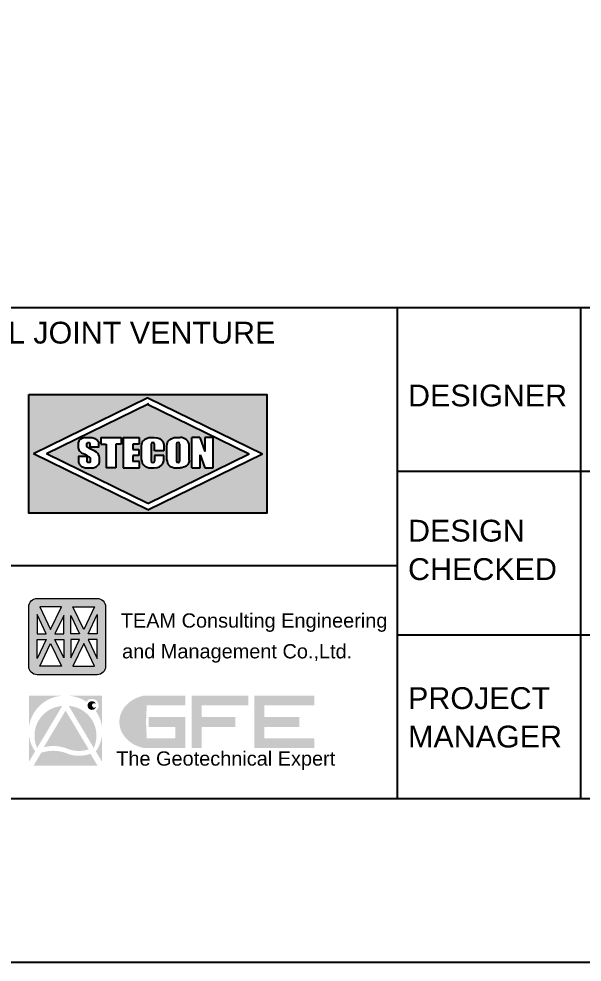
# Model space of a CAD drawing. Header units: millimetres. Extents: x 0 to 420, y 0 to 297.
# Drawn here: x 190.65 to 216.48, y 0 to 43.24 of the extents above; entities that cross this region are included whole.
import ezdxf
from ezdxf.enums import TextEntityAlignment as Align

# ---------------------------------------------------------------- set-up
doc = ezdxf.new("R2010")
doc.units = ezdxf.units.MM
for name, color, linetype in [('CVA-C2-P-PP00-TBKA1 (WD)$0$CVA-E2-P-OR00-TBKA1D$0$CVA-E2-P-OR00-TBKA1$0$CVA010-FRAME-LINE_2', 2, 'Continuous'), ('CVA-C2-P-PP00-TBKA1 (WD)$0$CVA-E2-P-OR00-TBKA1D$0$CVA-E2-P-OR00-TBKA1$0$CVT010-FRAME-LINE_1', 1, 'Continuous'), ('CVA-C2-P-PP00-TBKA1 (WD)$0$CVA-E2-P-OR00-TBKA1D$0$CVA-E2-P-OR00-TBKA1$0$CVT010-FRAME-LINE_10', 10, 'Continuous'), ('CVA-C2-P-PP00-TBKA1 (WD)$0$CVA-E2-P-OR00-TBKA1D$0$CVA-E2-P-OR00-TBKA1$0$CVT010-FRAME-LINE_3', 3, 'Continuous'), ('CVA-C2-P-PP00-TBKA1 (WD)$0$CVA-E2-P-OR00-TBKA1D$0$CVA-E2-P-OR00-TBKA1$0$CVT010-FRAME-LINE_7', 7, 'Continuous'), ('CVA-C2-P-PP00-TBKA1 (WD)$0$CVA-E2-P-OR00-TBKA1D$0$CVA-E2-P-OR00-TBKA1$0$CVT010-FRAME-LOGO', 7, 'Continuous'), ('CVA-C2-P-PP00-TBKA1 (WD)$0$CVA-E2-P-OR00-TBKA1D$0$CVA-E2-P-OR00-TBKA1$0$Xref-Title Block$0$7', 7, 'Continuous'), ('CVA-C2-P-PP00-TBKA1 (WD)$0$CVT010-FRAME-LINE_2', 2, 'Continuous')]:
    doc.layers.add(name, color=color, linetype=linetype)
doc.styles.add('CVA-C2-P-PP00-TBKA1 (WD)$0$CVA-E2-P-OR00-TBKA1D$0$Arial', font='arial.ttf')
doc.styles.add('CVA-C2-P-PP00-TBKA1 (WD)$0$CVA-E2-P-OR00-TBKA1D$0$CVA-E2-P-OR00-TBKA1$0$TITLE1', font='arial.ttf')

# ---------------------------------------------------------------- blocks, each defined once
blk = doc.blocks.new('CVA-C2-P-PP00-TBKA1 (WD)$0$CVA-E2-P-OR00-TBKA1D$0$CVA-E2-P-OR00-TBKA1$0$A$C4CF5538A')
at = {"linetype": 'Continuous', "lineweight": 0}
h = blk.add_hatch(color=2, dxfattribs=at)
h.paths.add_polyline_path([(-7.1904576490723, 4.016306337769301, 0.4142135623730951), (-8.077055044732504, 3.129708942109076), (-8.077055044732504, -3.129708942109016, 0.4142135623730951), (-7.190457649072357, -4.016306337769176), (-0.8865902091563385, -4.016306337769176, 0.4142135623730951), (7.186503637512942e-06, -3.129708942109229), (7.186503637512942e-06, 3.129708942109296, 0.4142135623730951), (-0.8865902091564521, 4.016306337769301)])
h.paths.add_polyline_path([(-4.407939510640063, 2.222240381148247), (-4.407939510640063, 0.2955324652257261), (-5.345552245002352, 0.2955324652257261)], flags=16)
h.paths.add_polyline_path([(-3.453381562658535, 3.129708942109133), (-1.155406558062339, 3.129708942109133), (-2.287529269679453, 0.7339897295410793)], flags=16)
h.paths.add_polyline_path([(-7.1904576490723, 2.315163399460083), (-6.236059471802889, 0.2955324652257261), (-7.1904576490723, 0.2955324652257261)], flags=16)
h.paths.add_polyline_path([(-3.66910834759733, 2.222240381148247), (-2.731495613226059, 0.2955324652257261), (-3.66910834759733, 0.2955324652257261)], flags=16)
h.paths.add_polyline_path([(-5.345552245002352, -0.2955324652171569), (-4.407939510640063, -0.2955324652171569), (-4.407939510640063, -2.22224038113967)], flags=16)
h.paths.add_polyline_path([(-6.236059471802889, -0.2955324652171569), (-7.1904576490723, -2.315163399459969), (-7.1904576490723, -0.2955324652171569)], flags=16)
h.paths.add_polyline_path([(-3.66910834759733, -0.2955324652171569), (-2.731495613226059, -0.2955324652171569), (-3.66910834759733, -2.22224038113967)], flags=16)
h.paths.add_polyline_path([(-5.789518588549015, -0.7339897295324107), (-4.623666295578801, -3.129708942109119), (-6.921641300166186, -3.129708942109119)], flags=16)
h.paths.add_polyline_path([(-0.8865902091563385, 2.315163399460083), (-0.8865902091563385, 0.2955324652257261), (-1.840988386426091, 0.2955324652257261)], flags=16)
h.paths.add_polyline_path([(-1.840988386426091, -0.2955324652171569), (-0.8865902091563385, -0.2955324652171569), (-0.8865902091563385, -2.315163399459969)], flags=16)
h.paths.add_polyline_path([(-2.287529269679453, -0.7339897295324107), (-1.155406558062339, -3.129708942109119), (-3.453381562658535, -3.129708942109119)], flags=16)
h.paths.add_polyline_path([(-4.623666295578801, 3.129708942109133), (-6.921641300166186, 3.129708942109133), (-5.789518588549015, 0.7339897295410793)], flags=16)
at = {"color": 174, "linetype": 'Continuous', "lineweight": 0}
blk.add_lwpolyline([(-7.190464835575824, 4.016306337769301), (-0.8865973956598623, 4.016306337769301, -0.414213562373095), (5.684341886080801e-14, 3.129708942109119), (5.684341886080801e-14, -3.129708942109119, -0.414213562373095), (-0.8865973956598623, -4.016306337769183), (-7.190464835575824, -4.016306337769183, -0.414213562373095), (-8.077062231236141, -3.129708942109119), (-8.077062231236141, 3.129708942109119, -0.4142135623730955)], format="xyb", close=True, dxfattribs=at)
for points in [[(-5.789525775052653, 0.7339897295410793), (-4.623673482082324, 3.129708942109119), (-6.921648486669824, 3.129708942109119)], [(-2.287536456182977, 0.7339897295410793), (-3.453388749162173, 3.129708942109119), (-1.155413744565976, 3.129708942109119)], [(-7.190464835575824, 0.2955324652257261), (-6.236066658306527, 0.2955324652257261), (-7.190464835575824, 2.315163399460083)], [(-4.407946697143586, 2.222240381148247), (-5.345559431505933, 0.2955324652257261), (-4.407946697143586, 0.2955324652257261)], [(-3.669115534100854, 2.222240381148247), (-2.73150279972981, 0.2955324652257261), (-3.669115534100854, 0.2955324652257261)], [(-0.8865973956598623, 0.2955324652257261), (-1.840995572929728, 0.2955324652257261), (-0.8865973956598623, 2.315163399460083)], [(-7.190464835575824, -0.295532465217164), (-6.236066658306527, -0.295532465217164), (-7.190464835575824, -2.315163399459976)], [(-5.789525775052653, -0.7339897295324107), (-4.623673482082324, -3.129708942109119), (-6.921648486669824, -3.129708942109119)], [(-4.407946697143586, -2.222240381139677), (-5.345559431505933, -0.295532465217164), (-4.407946697143586, -0.295532465217164)], [(-3.669115534100854, -2.222240381139677), (-2.73150279972981, -0.295532465217164), (-3.669115534100854, -0.295532465217164)], [(-2.287536456182977, -0.7339897295324107), (-3.453388749162173, -3.129708942109119), (-1.155413744565976, -3.129708942109119)], [(-0.8865973956598623, -0.295532465217164), (-1.840995572929728, -0.295532465217164), (-0.8865973956598623, -2.315163399459976)]]:
    blk.add_lwpolyline(points, close=True, dxfattribs=at)
at = {"layer": 'CVA-C2-P-PP00-TBKA1 (WD)$0$CVA-E2-P-OR00-TBKA1D$0$CVA-E2-P-OR00-TBKA1$0$CVA010-FRAME-LINE_2', "color": 2, "style": 'CVA-C2-P-PP00-TBKA1 (WD)$0$CVA-E2-P-OR00-TBKA1D$0$CVA-E2-P-OR00-TBKA1$0$TITLE1'}
for s, p in [('TEAM Consulting Engineering', (1.606730806969949, 0.9413572617123833)), ('and Management Co.,Ltd.', (1.740546509287412, -2.295509882038235))]:
    blk.add_text(s, height=1.5, dxfattribs=at).set_placement(p)
blk = doc.blocks.new('CVA-C2-P-PP00-TBKA1 (WD)$0$CVA-E2-P-OR00-TBKA1$0$A$C6A3C1ABC')
h = blk.add_hatch(color=251)
h.dxf.hatch_style = 1
h.paths.add_polyline_path([(-66.50157400052012, 66.3951714821194), (-66.50157400052012, 0), (66.50157400052012, 0), (66.50157400052012, 66.3951714821194)])
h.paths.add_polyline_path([(0, 64.47173165305776), (63.9753749306542, 33.1975857410597), (-7.105427357601002e-15, 1.923439829061692), (-63.97537493065374, 33.1975857410597)], flags=16)
h.paths.add_polyline_path([(-35.62147366701811, 42.18422836100291), (-35.0367397781888, 42.35262027619797), (-31.69374644884645, 42.35262027619797), (-31.22722003908211, 42.25274176937), (-30.48608244357229, 42.09407183162512), (-29.6943468979498, 41.77554412089955), (-28.81683308159517, 41.23176070900945), (-27.7884101169384, 40.31844261735682), (-27.37292091388554, 39.17689040350052), (-27.37292091388554, 37.05434610251888), (-32.40297459095473, 37.05434610251888), (-32.40297459095473, 38.8625487033782), (-32.55918868519529, 39.21016236338927), (-32.75800696902752, 39.44426929637405), (-33.55327934379966, 39.44426929637405), (-33.81600277118287, 39.23853904514579), (-34.02192162652091, 38.94058443990735), (-34.02192162652091, 37.4836084848971), (-33.86570753228034, 37.14308913362657), (-33.35176114123623, 36.70535360949981), (-32.85020031486829, 36.42575295140722), (-31.8703115598337, 35.87950307230567), (-30.75482211988997, 35.33867350176941), (-29.68262517472293, 34.74985860003294), (-28.65935189736637, 34.07469964331597), (-27.92721954458011, 33.39205858072609), (-27.21191588278677, 32.23002553872241), (-26.99233073751793, 31.16258575893391), (-26.99233073751793, 28.54324045380099), (-27.25440312706815, 27.8002015091402), (-27.63688709339385, 27.19161752833346), (-28.25608872001884, 26.51077970651113), (-28.7500583518949, 26.19920843130988), (-30.08911990186153, 25.54659449249311), (-30.90330133707219, 25.35835084090934), (-34.9426138629694, 25.35835084090933), (-35.89882338945517, 25.6980257238165), (-36.92796460531684, 26.06360817443022), (-37.71928453309011, 26.68754085214761), (-38.1162392346755, 27.15725350226171), (-38.46332682162256, 27.5679588790606), (-38.72363775834492, 28.40342050194278), (-38.72363775834492, 31.64358337673844), (-33.92750821124719, 31.64358337673844), (-33.92750821124719, 28.91088651875265), (-33.853845866342, 28.69212965842677), (-33.73915140567715, 28.45854412172934), (-33.47888458133138, 28.31751126657156), (-32.57015593467122, 28.31751126657155), (-32.38929214864675, 28.41887872629849), (-32.26577521267473, 28.62161309254651), (-32.21318793593855, 28.85079151675325), (-32.21318793593855, 30.72070005434773), (-32.26159214248673, 30.88776095684556), (-32.47287369380683, 31.15627949158459), (-32.79185337443688, 31.44887065645208), (-33.28572604985084, 31.78632093367941), (-34.08382269917143, 32.33163949243974), (-35.20034496635206, 32.95585082217608), (-36.21531904327594, 33.45830605891518), (-37.40344753379433, 34.04648007789019), (-38.11393094048979, 34.80805389396805), (-38.96307517482546, 36.02737391192046), (-38.96307517482546, 39.36770432050503), (-38.2780992982148, 40.68920703073412), (-37.75105264385866, 41.25002838805472), (-36.68144425228355, 41.87897757887234)], flags=0)
h.paths.add_polyline_path([(-26.20418022988179, 42.35262027619797), (-14.83433686740364, 42.35262027619797), (-14.83433686740363, 38.56725308090341), (-17.82515979924074, 38.56725308090341), (-17.82515979924073, 25.35835084090934), (-23.21335729804468, 25.35835084090933), (-23.21335729804468, 38.56725308090341), (-26.20418022988179, 38.56725308090341)], flags=0)
h.paths.add_polyline_path([(-13.78180871826453, 42.35262027619797), (-4.915192133597877, 42.35262027619797), (-4.915192133597884, 38.56725308090341), (-8.393611219459217, 38.56725308090341), (-8.393611219459217, 35.69743923366912), (-5.142357943261231, 35.69743923366912), (-5.142357943261231, 32.33927207023919), (-8.393611219459217, 32.33927207023919), (-8.393611219459217, 28.9165377906599), (-4.648515324606713, 28.91653779065991), (-4.648515324606706, 25.35835084090933), (-13.78180871826453, 25.35835084090934)], flags=0)
h.paths.add_polyline_path([(-3.102839707022667, 39.51847159462994), (-2.726199109471942, 40.25759356697021), (-1.948035185613115, 41.130096940066), (-0.6576903798994351, 41.88046176314781), (0.6161378581300454, 42.28210232730368), (1.679579257112422, 42.35262027619797), (3.585102346835825, 42.35262027619797), (5.202839334280277, 42.14257308499344), (6.424392420252396, 41.68426104623443), (7.660755095808781, 40.92149230010165), (8.369949268969215, 40.10935609197676), (8.700767040948122, 39.31505611891153), (8.86713580592778, 38.49594681401513), (8.926258559416056, 37.87770192704097), (8.94110845858495, 37.04969834558746), (8.94110845858495, 34.95989472712529), (3.671408972084002, 34.95989472712529), (3.671408972084009, 38.64291445895515, 1), (1.894923710422972, 38.64291445895515), (1.894923710422972, 29.19123148301878, 1), (3.671408972084009, 29.19123148301878), (3.671408972084002, 32.29952977922841), (8.94110845858495, 32.29952977922841), (8.94110845858495, 29.98855414706672), (8.844471854556225, 28.97802803301034), (8.525014794538656, 27.88396390587193), (7.857655143433398, 26.91095547220516), (6.424392420252353, 26.02671007087291), (5.202839334280263, 25.56839803211387), (3.585102346835782, 25.35835084090934), (1.679579257112415, 25.35835084090934), (0.616137858130017, 25.44659349754279), (-0.9188110741417645, 25.86715787735205), (-1.723587917172601, 26.27351639183712), (-2.65175248715763, 27.13044641270305), (-3.10283970702266, 28.01566292364823), (-3.479236165386737, 29.43492668987), (-3.479236165386737, 37.78208255020314), (-3.371122054407799, 38.50686958217851)], flags=0)
h.paths.add_polyline_path([(10.95493579884123, 39.51847159462994), (11.33157639639239, 40.25759356697014), (12.10974032024932, 41.13009694006487), (13.4000851259649, 41.88046176314779), (14.6739133639944, 42.28210232730368), (15.73735476297679, 42.35262027619797), (17.94452893125937, 42.35262027619797), (19.00797033024127, 42.28210232730368), (19.96378361494497, 41.98073250723286), (21.17781831201211, 41.41745818031005), (22.27586067552825, 40.40368810557628), (22.72694789539449, 39.5184715946299), (23.10334435375808, 38.09920782840728), (23.10334435375808, 29.75205196807502), (22.99523024277913, 29.02726493609955), (22.72694789539446, 28.0156629236482), (22.3503072978433, 27.27654095130794), (21.54425060831037, 26.37276327804062), (20.68398280932067, 25.93838553980919), (19.9637836149451, 25.70847909702003), (19.0079703302413, 25.44659349754277), (17.9445289312593, 25.35835084090934), (15.73735476297686, 25.35835084090933), (14.67391336399441, 25.44659349754278), (13.13896443172263, 25.86715787735203), (12.33418758869176, 26.27351639183711), (11.40602301870587, 27.13044641270384), (10.95493579884126, 28.01566292364818), (10.57853934047761, 29.43492668987071), (10.57853934047761, 37.78208255020317), (10.68665345145655, 38.50686958217847)], flags=0)
h.paths.add_polyline_path([(15.95269921628733, 38.64291445895515, -1), (17.72918447794837, 38.64291445895515), (17.72918447794837, 29.19123148301878, -1), (15.95269921628733, 29.19123148301878)], flags=0)
h.paths.add_polyline_path([(24.63790517357165, 42.35262027619797), (29.02078845617643, 42.35262027619797), (31.8494383201496, 34.57688601826449), (31.8494383201496, 42.35262027619797), (36.48261066386249, 42.35262027619797), (36.48261066386249, 25.35835084090933), (31.84319109496253, 25.35835084090935), (29.17028149746149, 32.7059674513503), (29.17028149746149, 25.35835084090934), (24.63790517357165, 25.35835084090934)], flags=0)
h = blk.add_hatch(color=251)
h.dxf.hatch_style = 1
h.paths.add_polyline_path([(56.64809873947149, 33.1975857410597), (0, 60.88981744014471), (-56.64809873947168, 33.19758574105956), (-3.410605131648481e-13, 5.50535404197478)])
h.paths.add_polyline_path([(36.48261066386249, 25.35835084090934), (31.84319109496255, 25.35835084090934), (29.17028149746147, 32.70596745135032), (29.17028149746147, 25.35835084090934), (24.63790517357165, 25.35835084090934), (24.63790517357165, 42.35262027619797), (29.02078845617643, 42.35262027619797), (31.8494383201496, 34.57688601826453), (31.8494383201496, 42.35262027619797), (36.48261066386249, 42.35262027619797)], flags=16)
h.paths.add_polyline_path([(23.10334435375808, 29.75205196807497), (22.99523024277914, 29.02726493609957), (22.72694789539446, 28.01566292364822), (22.3503072978433, 27.27654095130794), (21.54425060831034, 26.37276327804063), (20.68398280932069, 25.93838553980919), (19.96378361494496, 25.70847909701995), (19.00797033024128, 25.44659349754278), (17.94452893125937, 25.35835084090934), (15.7373547629768, 25.35835084090934), (14.67391336399441, 25.44659349754278), (13.1389644317226, 25.86715787735204), (12.33418758869174, 26.27351639183713), (11.40602301870587, 27.13044641270384), (10.95493579884123, 28.01566292364822), (10.57853934047762, 29.4349266898707), (10.57853934047762, 37.78208255020314), (10.68665345145654, 38.50686958217844), (10.95493579884124, 39.51847159462995), (11.33157639639239, 40.25759356697018), (12.10974032024934, 41.1300969400649), (13.40008512596492, 41.88046176314779), (14.67391336399442, 42.28210232730368), (15.73735476297681, 42.35262027619797), (17.94452893125936, 42.35262027619797), (19.00797033024127, 42.28210232730368), (19.96378361494498, 41.98073250723287), (21.1778183120121, 41.41745818031005), (22.27586067552826, 40.40368810557626), (22.72694789539446, 39.51847159462994), (23.10334435375808, 38.09920782840727)], flags=16)
h.paths.add_polyline_path([(17.72918447794837, 29.19123148301878, -1), (15.95269921628733, 29.19123148301878), (15.95269921628733, 38.64291445895515, -1), (17.72918447794837, 38.64291445895515)], flags=0)
h.paths.add_polyline_path([(8.94110845858495, 32.29952977922841), (8.94110845858495, 29.98855414706679), (8.844471854556232, 28.97802803301039), (8.525014794538677, 27.88396390587197), (7.857655143433391, 26.91095547220516), (6.42439242025241, 26.02671007087293), (5.20283933428027, 25.56839803211386), (3.585102346835811, 25.35835084090934), (1.679579257112451, 25.35835084090934), (0.6161378581300383, 25.44659349754278), (-0.9188110741417788, 25.86715787735205), (-1.723587917172608, 26.27351639183712), (-2.651752487157623, 27.13044641270304), (-3.102839707022689, 28.01566292364823), (-3.479236165386745, 29.43492668987005), (-3.479236165386745, 37.7820825502031), (-3.371122054407799, 38.50686958217843), (-3.102839707022675, 39.5184715946299), (-2.726199109471992, 40.25759356697015), (-1.948035185613129, 41.130096940066), (-0.6576903798994209, 41.8804617631478), (0.6161378581300738, 42.28210232730368), (1.679579257112444, 42.35262027619797), (3.585102346835804, 42.35262027619797), (5.202839334280263, 42.14257308499344), (6.424392420252403, 41.68426104623443), (7.660755095808781, 40.92149230010165), (8.369949268969215, 40.10935609197676), (8.700767040948122, 39.31505611891154), (8.867135805927767, 38.4959468140151), (8.926258559416056, 37.87770192704087), (8.941108458584942, 37.04969834558776), (8.941108458584957, 34.95989472712529), (3.671408972084002, 34.95989472712529), (3.671408972084009, 38.64291445895515, 1), (1.894923710422972, 38.64291445895515), (1.894923710422972, 29.19123148301878, 1), (3.671408972084009, 29.19123148301878), (3.671408972084009, 32.29952977922841)], flags=16)
h.paths.add_polyline_path([(-4.648515324606706, 28.9165377906599), (-4.648515324606706, 25.35835084090934), (-13.78180871826454, 25.35835084090934), (-13.78180871826454, 42.35262027619797), (-4.915192133597884, 42.35262027619797), (-4.915192133597877, 38.56725308090341), (-8.39361121945921, 38.56725308090341), (-8.393611219459217, 35.69743923366912), (-5.142357943261239, 35.69743923366912), (-5.142357943261239, 32.33927207023919), (-8.393611219459224, 32.33927207023919), (-8.393611219459217, 28.9165377906599)], flags=16)
h.paths.add_polyline_path([(-14.83433686740364, 38.56725308090341), (-17.82515979924074, 38.56725308090341), (-17.82515979924075, 25.35835084090934), (-23.21335729804468, 25.35835084090934), (-23.2133572980447, 38.56725308090341), (-26.20418022988179, 38.56725308090341), (-26.20418022988179, 42.35262027619797), (-14.83433686740364, 42.35262027619797)], flags=16)
h.paths.add_polyline_path([(-26.99233073751793, 31.16258575893391), (-26.99233073751793, 28.543240453801), (-27.25440312706814, 27.8002015091402), (-27.63688709339391, 27.19161752833338), (-28.25608872001887, 26.51077970651114), (-28.75005835189502, 26.19920843130983), (-30.08911990186147, 25.54659449249312), (-30.90330133707221, 25.35835084090934), (-34.94261386296941, 25.35835084090934), (-35.89882338945517, 25.6980257238165), (-36.92796460531683, 26.06360817443022), (-37.71928453309006, 26.68754085214757), (-38.1162392346755, 27.15725350226171), (-38.46332682162254, 27.5679588790606), (-38.72363775834492, 28.40342050194275), (-38.72363775834492, 31.64358337673843), (-33.92750821124719, 31.64358337673843), (-33.92750821124719, 28.91088651875259), (-33.853845866342, 28.6921296584268), (-33.73915140567718, 28.45854412172935), (-33.47888458133137, 28.31751126657156), (-32.57015593467121, 28.31751126657156), (-32.38929214864675, 28.41887872629849), (-32.26577521267474, 28.62161309254651), (-32.21318793593855, 28.85079151675325), (-32.21318793593856, 30.72070005434771), (-32.26159214248673, 30.88776095684558), (-32.47287369380683, 31.15627949158457), (-32.79185337443688, 31.44887065645207), (-33.28572604985084, 31.78632093367941), (-34.08382269917135, 32.33163949243973), (-35.20034496635203, 32.95585082217605), (-36.21531904327594, 33.45830605891518), (-37.40344753379435, 34.0464800778902), (-38.11393094048978, 34.80805389396805), (-38.96307517482546, 36.02737391192046), (-38.96307517482546, 39.36770432050501), (-38.27809929821483, 40.68920703073415), (-37.75105264385867, 41.25002838805469), (-36.68144425228361, 41.87897757887232), (-35.62147366701811, 42.18422836100291), (-35.0367397781888, 42.35262027619797), (-31.69374644884645, 42.35262027619797), (-31.22722003908211, 42.25274176937), (-30.48608244357229, 42.09407183162512), (-29.6943468979498, 41.77554412089956), (-28.81683308159521, 41.23176070900947), (-27.78841011693841, 40.31844261735685), (-27.37292091388554, 39.17689040350053), (-27.37292091388555, 37.05434610251888), (-32.40297459095473, 37.05434610251888), (-32.40297459095471, 38.86254870337817), (-32.55918868519529, 39.21016236338929), (-32.75800696902752, 39.44426929637405), (-33.55327934379966, 39.44426929637405), (-33.81600277118288, 39.23853904514577), (-34.02192162652091, 38.94058443990738), (-34.02192162652091, 37.4836084848971), (-33.86570753228034, 37.14308913362657), (-33.35176114123624, 36.70535360949982), (-32.85020031486829, 36.42575295140722), (-31.87031155983372, 35.87950307230565), (-30.75482211988975, 35.33867350176936), (-29.68262517472294, 34.74985860003297), (-28.65935189736636, 34.07469964331597), (-27.9272195445801, 33.3920585807261), (-27.21191588278676, 32.23002553872236)], flags=16)
h = blk.add_hatch(color=251)
h.dxf.hatch_style = 1
h.paths.add_polyline_path([(17.72918447794837, 38.64291445895515, 1), (15.95269921628733, 38.64291445895515), (15.95269921628733, 29.19123148301878, 1), (17.72918447794837, 29.19123148301878)])
at = {"color": 1}
for p, q in [((0, 64.47173165305776), (-63.97537493065374, 33.1975857410597)), ((0, 64.47173165305776), (63.9753749306542, 33.1975857410597)), ((0.5349159467141362, 61.15130929363249), (-56.64809873947161, 33.19758574105958)), ((-0.5349159467141362, 61.15130929363249), (56.64809873947161, 33.19758574105964)), ((-26.20418022988179, 42.35262027619797), (-14.83433686740364, 42.35262027619797)), ((-26.20418022988179, 42.35262027619797), (-26.20418022988179, 38.56725308090341)), ((-14.83433686740364, 42.35262027619797), (-14.83433686740364, 38.56725308090341)), ((-13.78180871826453, 42.35262027619797), (-4.915192133597884, 42.35262027619797)), ((-13.78180871826453, 42.35262027619797), (-13.78180871826453, 25.35835084090934)), ((-4.915192133597884, 42.35262027619797), (-4.915192133597884, 38.56725308090341)), ((-0.339675426573649, 41.98073250723286), (0.6161378581300596, 42.28210232730368)), ((0.6161378581300596, 42.28210232730368), (1.679579257112437, 42.35262027619797)), ((1.679579257112437, 42.35262027619797), (3.585102346835811, 42.35262027619797)), ((3.585102346835811, 42.35262027619797), (5.20283933428027, 42.14257308499344)), ((5.20283933428027, 42.14257308499344), (6.424392420252389, 41.68426104623444)), ((13.71810007929071, 41.98073250723286), (14.67391336399442, 42.28210232730368)), ((14.67391336399442, 42.28210232730368), (15.73735476297679, 42.35262027619797)), ((15.73735476297679, 42.35262027619797), (17.94452893125936, 42.35262027619797)), ((19.00797033024128, 42.28210232730368), (17.94452893125936, 42.35262027619797)), ((19.96378361494499, 41.98073250723286), (19.00797033024128, 42.28210232730368)), ((24.63790517357165, 25.35835084090934), (24.63790517357165, 42.35262027619797)), ((29.02078845617643, 42.35262027619797), (24.63790517357165, 42.35262027619797)), ((29.02078845617643, 42.35262027619797), (31.8494383201496, 34.57688601826453)), ((36.48261066386249, 42.35262027619797), (31.8494383201496, 42.35262027619797)), ((31.8494383201496, 42.35262027619797), (31.8494383201496, 34.57688601826453)), ((36.48261066386249, 25.35835084090934), (36.48261066386249, 42.35262027619797)), ((-26.20418022988179, 38.56725308090341), (-23.21335729804468, 38.56725308090341)), ((-23.21335729804468, 38.56725308090341), (-23.21335729804468, 25.35835084090934)), ((-14.83433686740364, 38.56725308090341), (-17.82515979924074, 38.56725308090341)), ((-17.82515979924074, 38.56725308090341), (-17.82515979924074, 25.35835084090934)), ((-4.915192133597884, 38.56725308090341), (-8.393611219459217, 38.56725308090341)), ((-8.393611219459217, 38.56725308090341), (-8.393611219459217, 35.69743923366912)), ((-3.479236165386737, 37.78208255020314), (-3.371122054407806, 38.50686958217847)), ((-3.479236165386737, 29.75205196807497), (-3.479236165386737, 37.78208255020314)), ((-3.371122054407806, 38.50686958217847), (-3.102839707022667, 39.51847159462994)), ((-3.102839707022667, 39.51847159462994), (-2.726199109471963, 40.25759356697017)), ((-2.726199109471963, 40.25759356697017), (-2.335447114779072, 40.69571775001225)), ((-2.335447114779072, 40.69571775001225), (-1.723587917172608, 41.26061812644099)), ((-1.723587917172608, 41.26061812644099), (-1.059874620949358, 41.64658248875122)), ((-1.059874620949358, 41.64658248875122), (-0.339675426573649, 41.98073250723286)), ((1.894923710422972, 38.64291445895515), (1.894923710422972, 29.19123148301878)), ((3.671408972084009, 34.95989472712529), (3.671408972084009, 38.64291445895515)), ((6.424392420252389, 41.68426104623444), (7.660755095808781, 40.92149230010165)), ((7.660755095808781, 40.92149230010165), (8.190102853666303, 40.31530784862764)), ((8.190102853666303, 40.31530784862764), (8.42961252317673, 39.96610344588544)), ((8.42961252317673, 39.96610344588544), (8.612894884328853, 39.52603889416679)), ((8.612894884328853, 39.52603889416679), (8.760791513917866, 39.01952826344518)), ((8.760791513917866, 39.01952826344518), (8.867135805927774, 38.4959468140151)), ((8.867135805927774, 38.4959468140151), (8.926258559416056, 37.87770192704096)), ((8.926258559416056, 37.87770192704096), (8.94110845858495, 37.0496983455879)), ((8.94110845858495, 37.0496983455879), (8.94110845858495, 34.95989472712529)), ((10.57853934047762, 37.78208255020314), (10.68665345145655, 38.50686958217847)), ((10.57853934047762, 29.75205196807497), (10.57853934047762, 37.78208255020314)), ((10.68665345145655, 38.50686958217847), (10.95493579884123, 39.51847159462994)), ((10.95493579884123, 39.51847159462994), (11.33157639639239, 40.25759356697017)), ((11.33157639639239, 40.25759356697017), (11.72232839108483, 40.69571775001225)), ((11.72232839108483, 40.69571775001225), (12.33418758869175, 41.26061812644099)), ((12.33418758869175, 41.26061812644099), (12.997900884915, 41.64658248875122)), ((12.997900884915, 41.64658248875122), (13.71810007929071, 41.98073250723286)), ((15.95269921628733, 38.64291445895515), (15.95269921628733, 29.19123148301878)), ((17.72918447794837, 29.19123148301878), (17.72918447794837, 38.64291445895515)), ((17.72918447794837, 38.64291445895515), (17.72918447794837, 29.19123148301878)), ((20.6839828093207, 41.64658248875122), (19.96378361494499, 41.98073250723286)), ((21.34769610554395, 41.26061812644099), (20.6839828093207, 41.64658248875122)), ((21.95955530315132, 40.69571775001225), (21.34769610554395, 41.26061812644099)), ((22.3503072978433, 40.25759356697017), (21.95955530315132, 40.69571775001225)), ((22.72694789539446, 39.51847159462994), (22.3503072978433, 40.25759356697017)), ((22.99523024277914, 38.50686958217847), (22.72694789539446, 39.51847159462994)), ((23.10334435375808, 37.78208255020314), (22.99523024277914, 38.50686958217847)), ((23.10334435375808, 29.75205196807497), (23.10334435375808, 37.78208255020314)), ((0, 1.923439829061692), (-63.97537493065374, 33.1975857410597)), ((-4.547473508864641e-13, 5.50535404197484), (-56.64809873947161, 33.19758574105953)), ((-8.393611219459217, 35.69743923366912), (-5.142357943261231, 35.69743923366912)), ((-8.393611219459217, 32.33927207023919), (-8.393611219459217, 28.9165377906599)), ((-5.142357943261231, 32.33927207023919), (-8.393611219459217, 32.33927207023919)), ((-5.142357943261231, 35.69743923366912), (-5.142357943261231, 32.33927207023919)), ((0, 1.923439829061692), (63.9753749306542, 33.1975857410597)), ((-4.547473508864641e-13, 5.505354041974726), (56.64809873947161, 33.19758574105975)), ((8.94110845858495, 34.95989472712529), (3.671408972084009, 34.95989472712529)), ((8.94110845858495, 32.29952977922841), (3.671408972084009, 32.29952977922841)), ((3.671408972084009, 32.29952977922841), (3.671408972084009, 29.19123148301878)), ((8.94110845858495, 30.66127277151941), (8.94110845858495, 32.29952977922841)), ((29.17028149746147, 25.35835084090934), (29.17028149746147, 32.70596745135032)), ((29.17028149746147, 32.70596745135032), (31.84319109496255, 25.35835084090934)), ((-4.648515324606706, 28.9165377906599), (-8.393611219459217, 28.9165377906599)), ((-4.648515324606706, 25.35835084090934), (-4.648515324606706, 28.9165377906599)), ((-3.479236165386737, 29.75205196807497), (-3.371122054407806, 29.02726493609958)), ((-3.371122054407806, 29.02726493609958), (-3.102839707022667, 28.01566292364822)), ((-3.102839707022667, 28.01566292364822), (-2.726199109471963, 27.27654095130794)), ((-2.726199109471963, 27.27654095130794), (-2.335447114779527, 26.8384167682658)), ((-2.335447114779527, 26.8384167682658), (-1.723587917172608, 26.27351639183712)), ((6.424392420252389, 26.02671007087292), (7.660755095808781, 26.78947881700566)), ((7.660755095808781, 26.78947881700566), (8.190102853666303, 27.39566326847978)), ((8.190102853666303, 27.39566326847978), (8.42961252317673, 27.74486767122187)), ((8.42961252317673, 27.74486767122187), (8.612894884328853, 28.18493222294046)), ((8.612894884328853, 28.18493222294046), (8.760791513917866, 28.69144285366224)), ((8.760791513917866, 28.69144285366224), (8.867135805927319, 29.21502430309226)), ((8.867135805927319, 29.21502430309226), (8.926258559416056, 29.83326919006629)), ((8.926258559416056, 29.83326919006629), (8.94110845858495, 30.66127277151941)), ((10.57853934047762, 29.75205196807497), (10.68665345145655, 29.02726493609958)), ((10.68665345145655, 29.02726493609958), (10.95493579884123, 28.01566292364822)), ((10.95493579884123, 28.01566292364822), (11.33157639639194, 27.27654095130794)), ((11.33157639639194, 27.27654095130794), (11.72232839108483, 26.8384167682658)), ((11.72232839108483, 26.8384167682658), (12.33418758869175, 26.27351639183712)), ((21.95955530315132, 26.8384167682658), (21.34769610554395, 26.27351639183712)), ((22.3503072978433, 27.27654095130794), (21.95955530315132, 26.8384167682658)), ((22.72694789539446, 28.01566292364822), (22.3503072978433, 27.27654095130794)), ((22.99523024277914, 29.02726493609958), (22.72694789539446, 28.01566292364822)), ((23.10334435375808, 29.75205196807497), (22.99523024277914, 29.02726493609958)), ((-17.82515979924074, 25.35835084090934), (-23.21335729804468, 25.35835084090934)), ((-13.78180871826453, 25.35835084090934), (-4.648515324606706, 25.35835084090934)), ((-1.723587917172608, 26.27351639183712), (-1.059874620949358, 25.93838553980919)), ((-1.059874620949358, 25.93838553980919), (-0.339675426573649, 25.70847909701996)), ((-0.339675426573649, 25.70847909701996), (0.6161378581300596, 25.44659349754278)), ((0.6161378581300596, 25.44659349754278), (1.679579257112437, 25.35835084090934)), ((1.679579257112437, 25.35835084090934), (3.585102346835811, 25.35835084090934)), ((3.585102346835811, 25.35835084090934), (5.20283933428027, 25.56839803211386)), ((5.20283933428027, 25.56839803211386), (6.424392420252389, 26.02671007087292)), ((12.33418758869175, 26.27351639183712), (12.997900884915, 25.93838553980919)), ((12.997900884915, 25.93838553980919), (13.71810007929071, 25.70847909701996)), ((13.71810007929071, 25.70847909701996), (14.67391336399442, 25.44659349754278)), ((14.67391336399442, 25.44659349754278), (15.73735476297679, 25.35835084090934)), ((15.73735476297679, 25.35835084090934), (17.94452893125936, 25.35835084090934)), ((19.00797033024128, 25.44659349754278), (17.94452893125936, 25.35835084090934)), ((19.96378361494499, 25.70847909701996), (19.00797033024128, 25.44659349754278)), ((20.6839828093207, 25.93838553980919), (19.96378361494499, 25.70847909701996)), ((21.34769610554395, 26.27351639183712), (20.6839828093207, 25.93838553980919)), ((24.63790517357165, 25.35835084090934), (29.17028149746147, 25.35835084090934)), ((31.84319109496255, 25.35835084090934), (36.48261066386249, 25.35835084090934))]:
    blk.add_line(p, q, dxfattribs=at)
at = {"color": 253}
blk.add_lwpolyline([(-66.50157400052012, 66.3951714821194), (66.50157400052012, 66.3951714821194), (66.50157400052012, 0), (-66.50157400052012, 0)], close=True, dxfattribs=at)
at = {"color": 1}
for points in [[(-35.0367397781888, 42.35262027619797), (-35.62147366701811, 42.18422836100291), (-36.37850257399668, 41.96621885284964), (-37.10508088914321, 41.62987153029206), (-37.75105264385866, 41.25002838805472), (-38.15688726853568, 40.8181866845207), (-38.53007797401824, 40.20307238809261), (-38.93481891598003, 39.4222182441631), (-38.96307517482546, 39.23514734155191), (-38.96307517482546, 36.32681904315803), (-38.82546129231832, 36.02218973563407), (-38.57804203918431, 35.4744895009116), (-38.11393094048981, 34.80805389396807), (-37.62141245369003, 34.28011871638864), (-36.99570120929275, 33.84462834525499), (-36.21531904327594, 33.45830605891518), (-35.20034496635208, 32.9558508221761), (-34.08382269917229, 32.33163949244022), (-33.6524333184343, 32.03688241562662), (-33.28572604985084, 31.78632093367941), (-32.79185337443687, 31.44887065645207), (-32.47287369380683, 31.1562794915846), (-32.26159214248673, 30.88776095684557), (-32.21318793593855, 30.72070005434773), (-32.21318793593855, 28.85079151675325), (-32.26577521267473, 28.62161309254651), (-32.38929214864675, 28.41887872629849), (-32.57015593467122, 28.31751126657156), (-33.47888458133139, 28.31751126657156), (-33.73915140567715, 28.45854412172935), (-33.853845866342, 28.69212965842678), (-33.92750821124719, 28.91088651875265), (-33.92750821124719, 31.64358337673843), (-38.72363775834492, 31.64358337673843), (-38.72363775834492, 28.40342050194278), (-38.46332682162256, 27.5679588790606), (-38.1162392346755, 27.15725350226171), (-37.7192845330901, 26.68754085214761), (-37.07460760309823, 26.17923190013585), (-36.53629666666438, 25.9244757379555), (-35.89882338945517, 25.6980257238165), (-35.09883765291215, 25.41384631139596), (-34.36888752415416, 25.35835084090934), (-30.90330133707221, 25.35835084090934), (-30.40040579397191, 25.47462331938203), (-29.48669396987907, 25.84019679951643), (-28.75005835189495, 26.19920843130984), (-28.25608872001885, 26.51077970651113), (-27.63688709339385, 27.19161752833344), (-27.25440312706814, 27.80020150914021), (-26.99233073751793, 28.54324045380099), (-26.99233073751793, 31.16258575893391), (-27.15285947851862, 31.94294257102024), (-27.52930461260803, 32.74563339998684), (-27.92721954458011, 33.39205858072609), (-28.65935189736638, 34.07469964331597), (-29.68262517472294, 34.74985860003295), (-30.75482211988992, 35.33867350176939), (-31.87031155983368, 35.87950307230568), (-32.85020031486829, 36.42575295140722), (-33.35176114123624, 36.70535360949981), (-33.86570753228034, 37.14308913362657), (-34.02192162652091, 37.4836084848971), (-34.02192162652091, 38.94058443990735), (-33.81600277118287, 39.23853904514579), (-33.55327934379966, 39.44426929637405), (-32.75800696902752, 39.44426929637405), (-32.55918868519529, 39.21016236338926), (-32.40297459095473, 38.8625487033782), (-32.40297459095473, 37.05434610251888), (-27.37292091388554, 37.05434610251888), (-27.37292091388554, 39.17560388554557)], [(-35.0367397781888, 42.35262027619797), (-31.69374644884647, 42.35262027619797), (-31.22722003908211, 42.25274176937), (-30.48608244357229, 42.09407183162512), (-29.6943468979498, 41.77554412089955), (-28.81683308159518, 41.23176070900945), (-28.2170135205497, 40.69907515485829), (-27.72744752074414, 40.15094852572543), (-27.44935397237168, 39.38688942750781), (-27.37292091388554, 39.17560388554557)]]:
    blk.add_lwpolyline(points, dxfattribs=at)
for centre, start, end in [((2.783166341253491, 38.64291445895515), 0, 180), ((16.84094184711785, 38.64291445895515), 0, 180), ((2.783166341253491, 29.19123148301878), 180, 0), ((16.84094184711785, 29.19123148301878), 180, 0)]:
    blk.add_arc(centre, 0.8882426308305184, start, end, dxfattribs=at)
blk = doc.blocks.new('CVA-C2-P-PP00-TBKA1 (WD)$0$CVA-C2-P-OR00-TBKA1-WD')
at = {"layer": 'CVA-C2-P-PP00-TBKA1 (WD)$0$CVA-E2-P-OR00-TBKA1D$0$CVA-E2-P-OR00-TBKA1$0$CVT010-FRAME-LOGO'}
h = blk.add_hatch(color=251, dxfattribs=at)
h.dxf.hatch_style = 1
h.paths.add_polyline_path([(385.4159863583463, 24.4328237697148), (382.2180177867155, 24.4328237697148), (382.2180177867155, 21.44463334938878, -0.2262794207791746), (383.6633980410565, 23.87550941639405, -0.1425445682476379)])
h = blk.add_hatch(color=251, dxfattribs=at)
h.dxf.hatch_style = 1
h.paths.add_polyline_path([(388.9390912659955, 24.4328237697148), (385.7411226943647, 24.4328237697148, -0.1425445682476364), (387.4937110116545, 23.87550941639405, -1.19096549891826), (388.3599471012948, 23.02431233847308, -0.1337824643305724), (388.9390912659955, 21.44463334938878)])
h = blk.add_hatch(color=2, dxfattribs=at)
h.dxf.hatch_style = 1
edge = h.paths.add_edge_path()
edge.add_spline(control_points=[(392.8117732692392, 24.44122416896037), (392.7764911401695, 24.43449936415947), (392.7413451795357, 24.42723822382798), (392.7063365305218, 24.41943624523303), (392.4620893406436, 24.3650036578304), (392.2245258321445, 24.28424561713794), (391.7147870396622, 24.04079456423963), (391.4507302843919, 23.86144686669826), (391.0005669010099, 23.41962957291336), (390.814631541772, 23.1560940878159), (390.5894364228929, 22.62006789784591), (390.5308411591931, 22.3578984520787), (390.5155582819463, 21.829057405621), (390.5589861588552, 21.56346503065668), (390.7358110459799, 21.06848674426795), (390.8683624698601, 20.83933073132924), (391.1957107552268, 20.43584779266358), (391.3902456665514, 20.26106162731692), (391.8189941233642, 19.96932301378625), (392.0533193304292, 19.85215151998012), (392.431642005521, 19.71626749049069), (392.5675604496616, 19.67705520539459), (392.7056279562104, 19.64625525243391), (392.7406686528699, 19.63843841097859), (392.7758477735721, 19.63116341931613), (392.8111641651118, 19.62442576331962)], knot_values=[4.957043700951993, 4.957043700951993, 4.957043700951993, 4.957043700951993, 4.996465657395284, 4.996465657395284, 4.996465657395284, 5.271503465249864, 5.271503465249864, 5.622188789546795, 5.622188789546795, 5.972874113843726, 5.972874113843726, 6.261130878314096, 6.261130878314096, 6.549387642784465, 6.549387642784465, 6.837644407254834, 6.837644407254834, 7.125901171725204, 7.125901171725204, 7.414157936195573, 7.414157936195573, 7.569638983355476, 7.569638983355476, 7.569638983355476, 7.609099131119601, 7.609099131119601, 7.609099131119601, 7.609099131119601], degree=3, periodic=0)
edge.add_line((392.8111641651116, 19.62442576331773), (396.5605199782046, 19.62442576331773))
edge.add_line((396.5605199782044, 19.62442576331773), (396.5605199782044, 22.47612517443176))
edge.add_line((396.5605199782044, 22.47612517443175), (393.2045276692399, 22.47612517443175))
edge.add_line((393.2045276692399, 22.47612517443175), (393.2045276692399, 21.56619669761493))
edge.add_line((393.2045276692399, 21.56619669761494), (395.6505915013874, 21.56619669761494))
edge.add_line((395.6505915013876, 21.56619669761494), (395.6505915013876, 20.53435424013457))
edge.add_line((395.6505915013876, 20.53435424013457), (392.9037441366888, 20.53435424013457))
edge.add_ellipse((393.477487172496, 22.03276675386313), major_axis=(-2.045236075726495, 0), ratio=0.7632841917850531, start_angle=286.27639465080813, end_angle=433.708366183968, ccw=False)
edge.add_line((392.9042662930137, 23.53129569214353), (396.5605199782046, 23.53129569214353))
edge.add_line((396.5605199782044, 23.53129569214353), (396.5605199782044, 24.44122416896036))
edge.add_line((396.5605199782044, 24.44122416896037), (392.8117732692392, 24.44122416896037))
h = blk.add_hatch(color=2, dxfattribs=at)
h.dxf.hatch_style = 1
h.paths.add_polyline_path([(401.1555046918881, 21.56619669761494), (398.0591028906053, 21.56619669761494), (398.0591028906053, 19.62442576331773), (397.1491744137886, 19.62442576331773), (397.1491744137886, 24.44122416896037), (402.336498708342, 24.44122416896037), (402.336498708342, 23.53129569214353), (398.0591028906053, 23.53129569214353), (398.0591028906053, 22.47612517443175), (401.1555046918881, 22.47612517443175)])
h = blk.add_hatch(color=2, dxfattribs=at)
h.dxf.hatch_style = 1
h.paths.add_polyline_path([(408.4181436277758, 19.62442576331773), (408.4181436277758, 20.53435424013457), (403.8231662556593, 20.53435424013457), (403.8231662556593, 21.56619669761494), (407.030719398504, 21.56619669761494), (407.030719398504, 22.47612517443175), (403.8231662556593, 22.47612517443175), (403.8231662556593, 23.53129569214353), (408.4181436277758, 23.53129569214353), (408.4181436277758, 24.44122416896037), (402.9132377788425, 24.44122416896037), (402.9132377788425, 19.62442576331773)])
h = blk.add_hatch(color=252, dxfattribs=at)
h.dxf.hatch_style = 1
edge = h.paths.add_edge_path()
edge.add_line((385.2796890307924, 23.49048622899683), (382.979239356548, 19.63384264867389))
edge.add_arc((385.4669773738412, 20.76435108234046), 2.732561026084673, 93.93010474534941, 204.438579985843, ccw=False)
h = blk.add_hatch(color=252, dxfattribs=at)
h.dxf.hatch_style = 1
h.paths.add_polyline_path([(385.8774200219183, 23.49048622899681), (388.177869696163, 19.63384264867387, 0.5233901874042612)])
h = blk.add_hatch(color=251, dxfattribs=at)
h.dxf.hatch_style = 1
edge = h.paths.add_edge_path()
edge.add_arc((388.0023679829475, 23.52716776538497), 0.4003638153177652, 19.61006438746602, 344.390983555668)
edge.add_arc((388.2183383579924, 23.53471159453343), 0.2050876269363444, 38.19899767506678, 325.8020502680674, ccw=False)
h = blk.add_hatch(color=251, dxfattribs=at)
h.dxf.hatch_style = 1
edge = h.paths.add_edge_path()
edge.add_arc((386.8090553791041, 22.29675549419325), 2.93302565358163, 245.4158155684376, 287.876296113899, ccw=False)
edge.add_arc((384.4833794416238, 16.43251241238704), 3.382813198872837, 70.92629529841366, 105.4908950867434)
edge.add_line((383.5798799614503, 19.69243784524506), (385.5888293131435, 23.06038877551079))
edge.add_line((385.5888293131435, 23.0603887755108), (387.709385458774, 19.50533198060566))
h = blk.add_hatch(color=251, dxfattribs=at)
h.dxf.hatch_style = 1
h.paths.add_polyline_path([(382.7940134051309, 19.3233161961983, -0.1333495112686546), (382.2180177867155, 20.89855246639736), (382.2180177867155, 18.35767463971197)])
h = blk.add_hatch(color=251, dxfattribs=at)
h.dxf.hatch_style = 1
h.paths.add_polyline_path([(388.9390912659955, 20.89855246639736, -0.1333495112686542), (388.3630956475801, 19.3233161961983), (388.9390912659955, 18.35767463971197)])
h = blk.add_hatch(color=250, dxfattribs=at)
h.dxf.hatch_style = 1
edge = h.paths.add_edge_path()
edge.add_arc((384.4554936587824, 15.92515329810351), 3.451850202931467, 70.92629529841372, 108.66083736215569, ccw=False)
edge.add_arc((386.8286323704971, 21.90907481015068), 2.992883319981254, 245.4158155684376, 290.3796035974368)
edge.add_line((387.8708691719482, 19.10352797990123), (388.5254016070609, 18.00622150880022))
edge.add_line((388.5254016070609, 18.00622150880022), (385.448697454278, 18.00622150880022))
edge.add_line((385.448697454278, 18.00622150880022), (382.6416058564625, 18.00622150880022))
edge.add_line((382.6416058564623, 18.00622150880022), (383.351020746747, 19.19553697743816))
at = {"layer": 'CVA-C2-P-PP00-TBKA1 (WD)$0$CVA-E2-P-OR00-TBKA1D$0$CVA-E2-P-OR00-TBKA1$0$CVT010-FRAME-LINE_1'}
for p, q in [((416.0000000000878, 60), (416.0000000000878, 15)), ((432.8134263540069, 60), (432.8134263540069, 14.99999999485135)), ((416.0000000000878, 45), (468.0000000000878, 45)), ((416.0000000000878, 30), (468.0000000000869, 30))]:
    blk.add_line(p, q, dxfattribs=at)
at = {"layer": 'CVA-C2-P-PP00-TBKA1 (WD)$0$CVA-E2-P-OR00-TBKA1D$0$CVA-E2-P-OR00-TBKA1$0$CVT010-FRAME-LINE_10'}
blk.add_lwpolyline([(42.9999999999859, 15), (817.9999999999859, 15), (817.9999999999859, 579), (42.9999999999859, 579)], close=True, dxfattribs=at)
at = {"layer": 'CVA-C2-P-PP00-TBKA1 (WD)$0$CVA-E2-P-OR00-TBKA1D$0$CVA-E2-P-OR00-TBKA1$0$CVT010-FRAME-LINE_3'}
blk.add_line((346.0000000000878, 36.35767283899031), (416.0000000000878, 36.35767283899031), dxfattribs=at)
at = {"layer": 'CVA-C2-P-PP00-TBKA1 (WD)$0$CVA-E2-P-OR00-TBKA1D$0$CVA-E2-P-OR00-TBKA1$0$CVT010-FRAME-LINE_7'}
blk.add_lwpolyline([(658.0000009609918, 85.00001300056373), (603.0000000000878, 85), (603.0000000000878, 60), (42.9999999999859, 60)], dxfattribs=at)
at = {"layer": 'Defpoints'}
blk.add_lwpolyline([(-5.911715561524034e-12, 594), (0, 0), (841.0000000000005, 0), (840.9999999999941, 594)], close=True, dxfattribs=at)
at = {"color": 5, "xscale": 0.1642050444961703, "yscale": 0.1642050444961703, "zscale": 0.1642050444961703}
blk.add_blockref('CVA-C2-P-PP00-TBKA1 (WD)$0$CVA-E2-P-OR00-TBKA1$0$A$C6A3C1ABC', (393.1368160346013, 41.15267271891781), dxfattribs=at)
at = {"layer": 'CVA-C2-P-PP00-TBKA1 (WD)$0$CVA-E2-P-OR00-TBKA1D$0$CVA-E2-P-OR00-TBKA1$0$CVT010-FRAME-LOGO', "xscale": 0.8712000000000001, "yscale": 0.8712000000000001, "zscale": 0.8712000000000001}
blk.add_blockref('CVA-C2-P-PP00-TBKA1 (WD)$0$CVA-E2-P-OR00-TBKA1D$0$CVA-E2-P-OR00-TBKA1$0$A$C4CF5538A', (389.2536587326335, 29.84978015611879), dxfattribs=at)
at = {"layer": 'CVA-C2-P-PP00-TBKA1 (WD)$0$CVA-E2-P-OR00-TBKA1D$0$CVA-E2-P-OR00-TBKA1$0$CVA010-FRAME-LINE_2', "color": 2, "style": 'CVA-C2-P-PP00-TBKA1 (WD)$0$CVA-E2-P-OR00-TBKA1D$0$CVA-E2-P-OR00-TBKA1$0$TITLE1'}
blk.add_text('The Geotechnical Expert', height=1.3068, dxfattribs=at).set_placement((390.2343487147495, 18.01524176622663))
at = {"layer": 'CVA-C2-P-PP00-TBKA1 (WD)$0$CVA-E2-P-OR00-TBKA1D$0$CVA-E2-P-OR00-TBKA1$0$Xref-Title Block$0$7', "color": 2, "style": 'CVA-C2-P-PP00-TBKA1 (WD)$0$CVA-E2-P-OR00-TBKA1D$0$Arial'}
for s, p in [('DESIGNER', (416.9999999965416, 51.95302128924097)), ('DESIGN', (417.0000000000878, 39.55863041017457)), ('CHECKED', (417.0000000000878, 36.03382858863161)), ('PROJECT', (417.0000000000878, 24.20605635495355)), ('MANAGER', (417.0000000000878, 20.68125453341059))]:
    blk.add_text(s, height=2.000000000000001, rotation=1.404536855599881e-08, dxfattribs=at).set_placement(p, align=Align.MIDDLE_LEFT)
at = {"layer": 'CVA-C2-P-PP00-TBKA1 (WD)$0$CVT010-FRAME-LINE_2', "style": 'CVA-C2-P-PP00-TBKA1 (WD)$0$CVA-E2-P-OR00-TBKA1D$0$Arial'}
blk.add_text('CONTRACTOR : CKST-PL JOINT VENTURE', height=2, rotation=1.41414077e-08, dxfattribs=at).set_placement((348.0199656114488, 57.71416920737371), align=Align.MIDDLE_LEFT)
blk = doc.blocks.new('CVA-C2-P-PP00-TBKA1 (WD)')
at = {"color": 6}
blk.add_blockref('CVA-C2-P-PP00-TBKA1 (WD)$0$CVA-C2-P-OR00-TBKA1-WD', (0, 0), dxfattribs=at)

msp = doc.modelspace()

# ---------------------------------------------------------------- block references
at = {"xscale": 0.5, "yscale": 0.5, "zscale": 0.5}
msp.add_blockref('CVA-C2-P-PP00-TBKA1 (WD)', (-1.500666257925332e-11, 0), dxfattribs=at)

doc.saveas('drawing.dxf')
